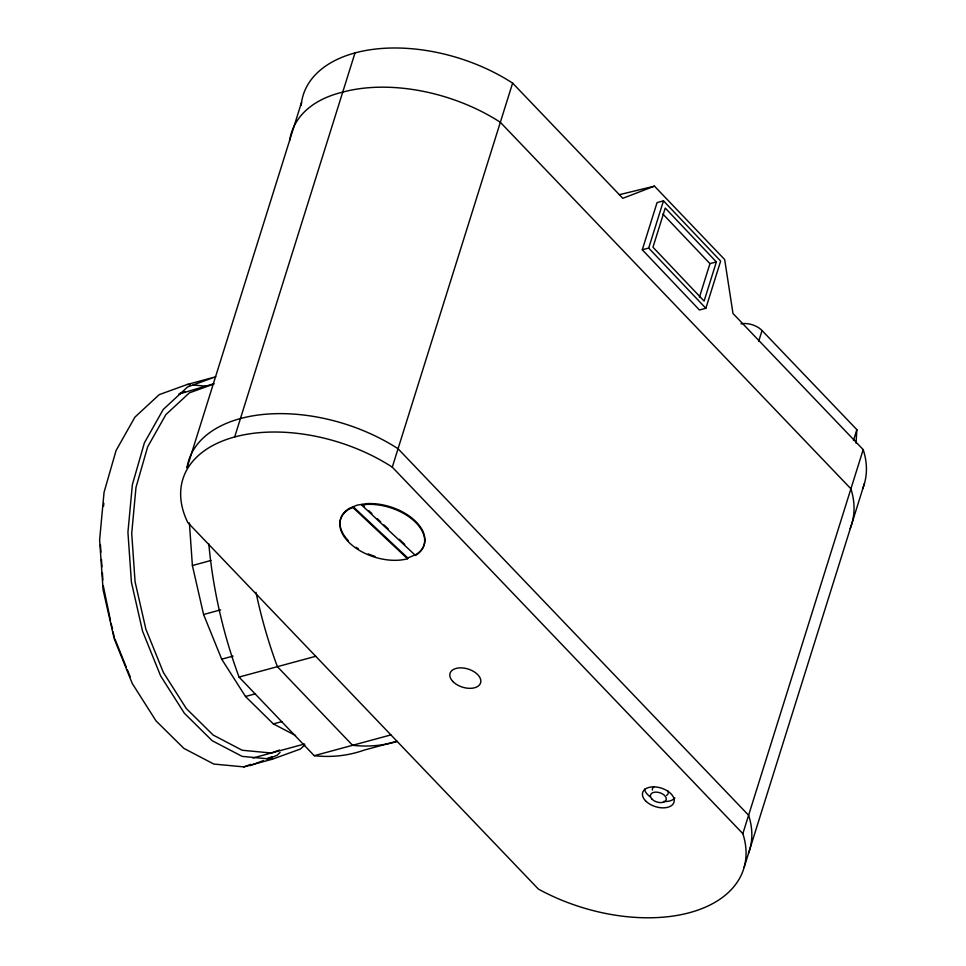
<?xml version="1.0" encoding="UTF-8"?>
<svg xmlns="http://www.w3.org/2000/svg" width="966" height="966" viewBox="0 0 966 966"><rect width="100%" height="100%" fill="white"/><g stroke="black" fill="none" stroke-linecap="round" stroke-linejoin="round"><path stroke-width="1.45" d="M856.045 443.153L856.842 429.641L762.053 330.541A16.398 9.732 17.4 0 0 740.934 323.827M103.543 506.305L103.821 503.334M748.505 853.171A143.789 85.322 17.4 0 0 748.602 815.256L398.04 448.743A137.679 81.699 17.4 0 0 264.587 414.317A137.679 81.699 17.4 0 0 186.969 467.967L301.549 102.336M619.423 194.673L654.453 186.148L724.681 259.576L732.989 313.503L863.193 449.625L742.842 833.658A143.789 85.322 17.4 0 1 689.664 912.641A143.789 85.322 17.4 0 1 538.364 889.058L187.802 522.546A137.679 81.699 17.4 0 1 234.666 436.958L355.017 52.925M352.976 507.548L353.23 506.764L407.761 557.962L407.519 558.759A43.712 25.937 17.4 0 1 351.745 544.933A43.712 25.937 17.4 0 1 349.004 509.191L352.976 507.548L407.519 558.759M361.803 505.158L366.645 504.409A43.712 25.937 17.4 0 1 416.322 523.089A43.712 25.937 17.4 0 1 415.477 555.462L361.803 505.158L362.045 504.373L364.242 506.425M742.842 833.658L392.281 467.146L512.62 83.112A137.679 81.699 17.4 0 0 377.054 48.892A137.679 81.699 17.4 0 0 301.199 105.197M642.281 249.771L657.073 202.57L663.485 200.856L720.648 261.074L705.856 308.287L699.444 309.989L642.281 249.771L648.693 248.069L663.485 200.856M699.444 297.202L709.962 263.633L716.374 261.931L665.236 208.064L652.968 247.211L704.105 301.078L716.374 261.931M758.672 341.336L762.053 330.541M853.461 440.436L856.842 429.641M744.134 867.347L864.485 483.314M280.116 752.381L276.964 755.388L267.534 758.998M304.821 744.943L300.402 749.036L272.231 759.228L243.915 766.895L213.824 764.058L183.854 748.372L156.045 720.926L132.306 683.578L114.242 638.876L103.096 589.864L99.619 539.885L104.05 492.346L116.077 450.494L134.902 417.167L159.233 394.635L187.404 384.444L215.72 376.776L187.549 386.968L163.218 409.487L144.405 442.814L132.366 484.678L127.935 532.218L131.412 582.184L142.557 631.196L160.622 675.898L184.361 713.246L212.17 740.705L242.14 756.378L272.231 759.228M407.761 557.962L415.718 554.677A43.712 25.937 17.4 0 0 416.563 522.304A43.712 25.937 17.4 0 0 366.887 503.624L357.203 505.109L349.245 508.406A43.712 25.937 17.4 0 0 340.334 526.325M654.453 186.148L622.804 198.308L512.62 83.112M250.025 765.7L263.489 760.544M179.712 393.5L185.158 391.52M178.782 394.116L213.8 383.768M213.909 383.985L189.384 392.848L165.85 414.643L147.641 446.884L135.989 487.383L131.714 533.377L135.071 581.725L145.866 629.144L163.339 672.384L186.305 708.525L213.196 735.078L242.2 750.256L271.313 753.009L279.488 750.051M243.915 766.895L250.955 764.347M266.447 758.745L272.086 756.704M189.396 522.92L192.391 565.521L203.584 614.509L220.659 609.848M203.584 614.509L221.697 659.174L245.509 696.498L273.366 723.92L281.867 721.614M192.391 565.521L210.926 560.497M221.697 659.174L233.072 656.095M208.813 543.822A311.982 183.951 74.8 0 0 239.049 677.069L315.725 656.288M245.509 696.498L255.435 693.805M252.911 757.996L304.507 744.013M239.049 677.069L314.24 755.69L390.928 734.909M396.869 741.248L364.206 750.099A311.656 183.757 74.8 0 1 314.24 755.69M187.404 384.444L190.266 384.722M193.128 384.987L206.036 386.207M273.366 723.92L295.572 735.5M368.614 510.531L371.91 513.61M377.38 518.742L380.664 521.821M383.949 524.9L388.332 529.006M399.284 539.282L404.766 544.413M662.918 214.078L709.962 263.633M648.693 248.069L705.856 308.287M114.942 639.069L126.22 666.975M127.343 669.764L130.168 676.731M110.462 620.426L103.29 585.867M111.114 623.299L112.418 629.047M113.07 631.921L114.386 637.669M100.428 544.836L100.947 552.166M101.454 559.483L101.961 566.813M102.372 572.681L102.879 579.998M863.193 449.625A143.789 85.322 17.4 0 1 862.541 488.917M234.666 436.958A137.679 81.699 17.4 0 1 392.281 467.146M289.655 140.444A137.679 82.352 21.7 0 1 342.737 92.108A137.679 81.699 17.4 0 1 500.34 122.296L850.913 488.808A143.789 85.853 19.4 0 1 850.104 528.571M374.905 556.344A43.712 25.937 17.4 0 1 368.179 553.892M358.326 548.773A43.712 25.937 17.4 0 1 356.104 547.299M348.4 540.779A43.712 25.937 17.4 0 1 343.739 534.826M343.027 533.618A43.712 25.937 17.4 0 1 340.575 527.521M674.908 797.916A16.398 9.732 17.4 0 1 663.497 801.502M650.42 796.974A16.398 9.732 17.4 0 1 644.503 789.101M667.711 790.671A8.199 4.866 17.4 0 1 666.54 795.404M652.4 790.079A8.199 4.866 17.4 0 1 654.079 786.722M255.978 592.303A311.982 183.951 74.8 0 0 277.387 666.685L352.59 745.305A311.656 183.757 74.8 0 0 396.954 741.538M651.941 799.087A8.199 4.866 17.4 0 0 665.634 800.79A8.199 4.866 17.4 0 0 657.423 792.205A8.199 4.866 17.4 0 0 651.941 799.087M645.554 800.826A16.398 9.732 17.4 0 0 672.94 804.207A16.398 9.732 17.4 0 0 656.518 787.048A16.398 9.732 17.4 0 0 645.554 800.826M452.849 681.477A15.999 9.491 17.4 0 0 479.571 684.785A15.999 9.491 17.4 0 0 463.547 668.037A15.999 9.491 17.4 0 0 452.849 681.477"/></g></svg>
